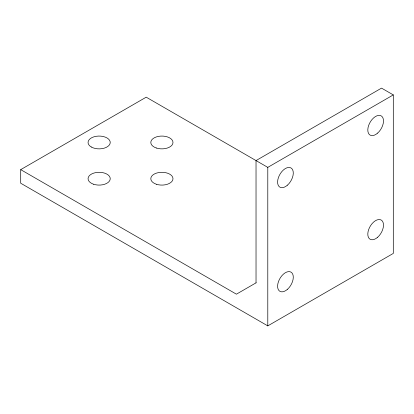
<?xml version="1.0" encoding="UTF-8"?>
<svg xmlns="http://www.w3.org/2000/svg" width="414" height="414" viewBox="0 0 414 414"><rect width="100%" height="100%" fill="white"/><g stroke="black" fill="none" stroke-linecap="round" stroke-linejoin="round"><path stroke-width="0.62" d="M20.7 169.636L146.209 97.176L267.791 167.37L393.3 94.909L393.3 253.42L267.791 325.88L20.7 183.226L20.7 169.636L236.415 294.178L256.137 282.793M393.3 94.909L381.532 88.12L256.028 160.58L256.028 282.86M267.791 167.37L267.791 325.88M287.471 185.141A11.095 6.407 -60 0 0 290.99 167.955A11.095 6.407 -60 0 0 277.866 179.593A11.095 6.407 -60 0 0 287.471 185.141M377.682 133.06A11.095 6.407 -60 0 0 381.196 115.873A11.095 6.407 -60 0 0 368.072 127.512A11.095 6.407 -60 0 0 377.682 133.06M377.682 237.222A11.095 6.407 -60 0 0 381.196 220.036A11.095 6.407 -60 0 0 368.072 231.674A11.095 6.407 -60 0 0 377.682 237.222M287.471 289.303A11.095 6.407 -60 0 0 290.99 272.117A11.095 6.407 -60 0 0 277.866 283.756A11.095 6.407 -60 0 0 287.471 289.303M91.297 146.996A11.095 6.407 0 0 0 109.86 144.124A11.095 6.407 0 0 0 96.271 136.278A11.095 6.407 0 0 0 91.297 146.996M156.347 148.01A11.095 6.407 0 0 0 172.99 142.468A11.095 6.407 0 0 0 156.347 136.92A11.095 6.407 0 0 0 156.347 148.01M156.347 184.24A11.095 6.407 0 0 0 172.99 178.698A11.095 6.407 0 0 0 156.347 173.15A11.095 6.407 0 0 0 156.347 184.24M93.595 184.24A11.095 6.407 0 0 0 110.238 178.698A11.095 6.407 0 0 0 93.595 173.15A11.095 6.407 0 0 0 93.595 184.24"/></g></svg>
